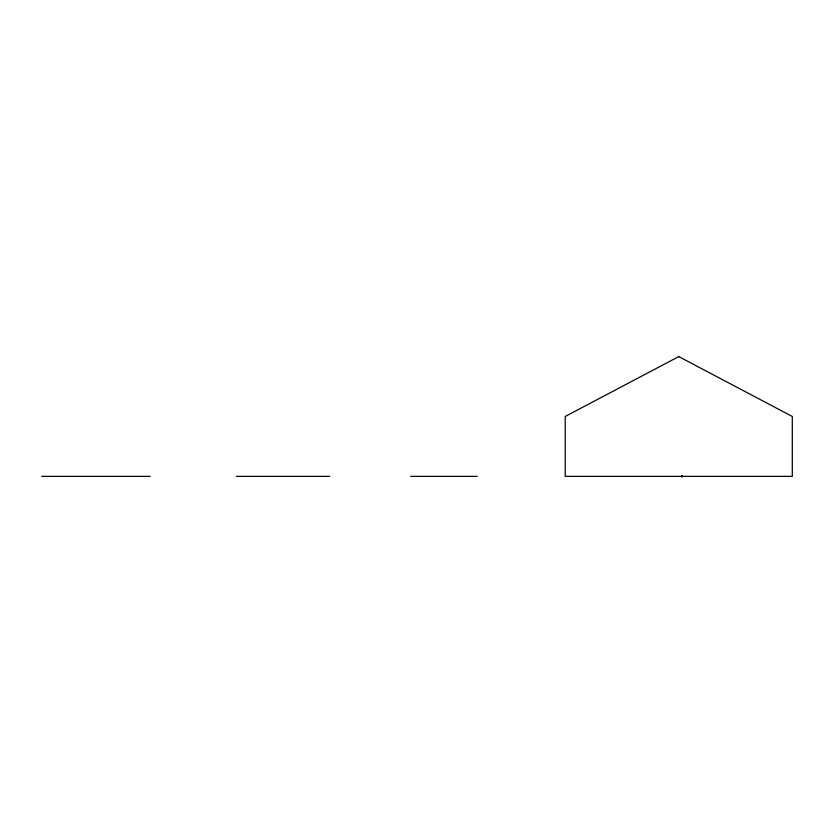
<?xml version="1.0" encoding="UTF-8"?>
<svg xmlns="http://www.w3.org/2000/svg" width="834" height="834" viewBox="0 0 834 834"><rect width="100%" height="100%" fill="white"/><g stroke="black" fill="none" stroke-linecap="round" stroke-linejoin="round"><path stroke-width="1.25" d="M682.108 476.725L682.108 475.995M682.024 476.808L681.169 476.777M681.451 475.797L682.076 475.953M41.7 476.36L150.13 476.36M236.324 476.36L329.753 476.36M410.693 476.36L477.225 476.36M678.761 356.587L565.212 416.468L565.212 476.36L792.3 476.36L792.3 416.468L678.761 356.587"/></g></svg>
